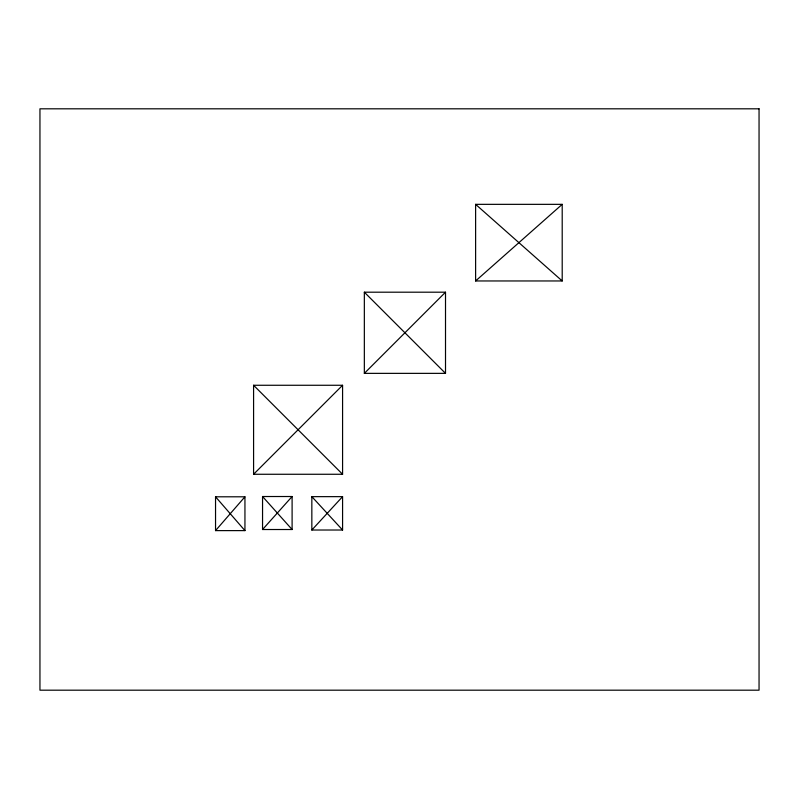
<?xml version="1.0" encoding="UTF-8"?>
<svg xmlns="http://www.w3.org/2000/svg" width="799" height="799" viewBox="0 0 799 799"><rect width="100%" height="100%" fill="white"/><g stroke="black" fill="none" stroke-linecap="round" stroke-linejoin="round"><path stroke-width="1.2" d="M215.54 530.616L244.943 496.798L215.54 496.798L215.54 530.616L244.943 530.616L244.943 496.798M262.551 529.517L292.104 496.519L262.551 496.519L262.551 529.517L292.104 529.517L292.104 496.519M311.84 530.017L342.581 496.648L311.84 496.648L311.84 530.017L342.581 530.017L342.581 496.648M253.583 474.266L342.581 385.268L253.583 385.268L253.583 474.266L342.581 474.266L342.581 385.268M364.344 373.363L445.512 292.194L445.512 373.363L364.344 373.363L364.344 292.194L445.512 292.194M475.615 280.958L562.206 204.344L562.206 280.958L475.615 280.958L475.615 204.344L562.206 204.344M475.615 204.344L562.206 280.958M364.344 292.194L445.512 373.363M253.583 385.268L342.581 474.266M311.84 496.648L342.581 530.017M262.551 496.519L292.104 529.517M215.54 496.798L244.943 530.616M759.05 108.814L39.95 108.814L39.95 690.186L759.05 690.186L759.05 108.814"/></g></svg>
